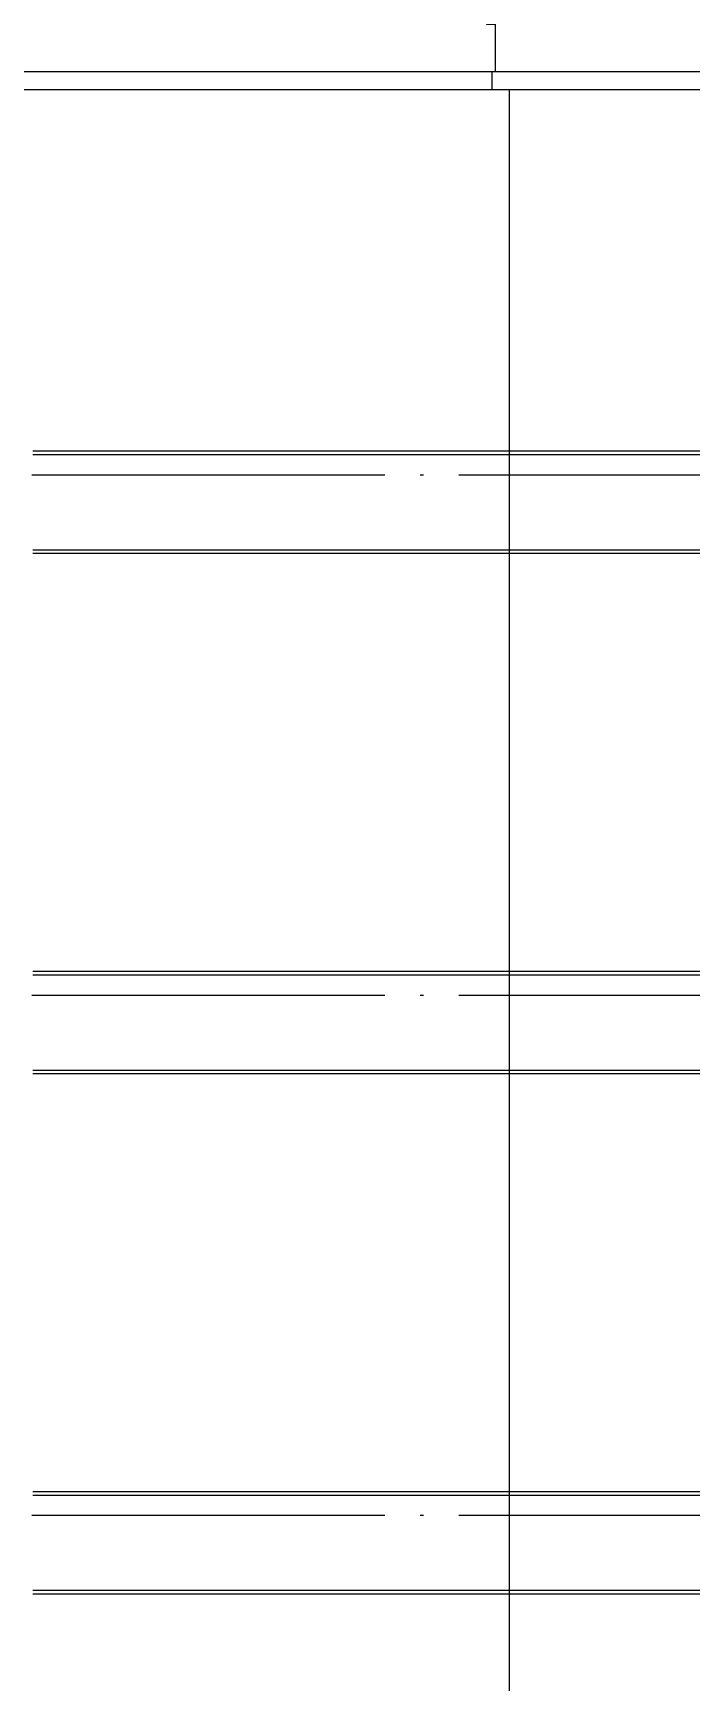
# Model space of a CAD drawing. Extents: x -12446 to 284554, y -295110 to 165007.
# Drawn here: x 133899 to 137629, y -220950 to -211599 of the extents above; entities that cross this region are included whole.
import ezdxf

# ---------------------------------------------------------------- set-up
doc = ezdxf.new("R2010")
doc.units = 0
doc.header["$LTSCALE"] = 1000
doc.linetypes.add('AX-14-E$0$DOTE', pattern=[2.4200000000000004, 2, -0.2, 0.02, -0.2])
doc.layers.get('0').update_dxf_attribs({"linetype": 'CONTINUOUS'})
for name, color, linetype in [('A-Anno-Note', 241, 'CONTINUOUS'), ('AX-14-E$0$A-Detl-Medm', 40, 'CONTINUOUS'), ('AX-14-E$0$A-Detl-Patt', 8, 'CONTINUOUS'), ('AX-14-E$0$A-Detl-Thin', 131, 'CONTINUOUS')]:
    doc.layers.add(name, color=color, linetype=linetype)
doc.layers.add('AX-14-E$0$A-Grid', color=222, linetype='AX-14-E$0$DOTE', plot=False)

# ---------------------------------------------------------------- blocks, each defined once
blk = doc.blocks.new('AX-14-E$0$F5SS6G4S65GG1D65GDR56DG')
at = {"layer": 'AX-14-E$0$A-Detl-Thin'}
blk.add_line((9689.999779687772, 2950.000098237302), (9689.999779687772, 9.82373021543026e-05), dxfattribs=at)
blk = doc.blocks.new('AX-14-E$0$A$C5B734FEE')
blk.add_wipeout([(8750.000314321733, 1200.0002222526355), (8750.000314321733, 1100.0002222673593), (8770.000314321755, 1100.0002222673593), (8770.000314321755, 1000.0002222673374), (8820.000314321736, 1000.0002222673374), (8970.053820469166, 369.7669291206739), (9020.000314321753, 369.7669291193606), (9020.000314321725, 100.00022233460186), (9000.00030060338, 100.00022233358959), (9000.000300608468, 0.0002223359751951648), (16200.000337954163, 0.00022233594791032374), (16190.00033110354, 100.00022233397249), (16180.000324247856, 100.00022233462914), (16179.9943593907, 369.9991175278874), (16230.00032424089, 370.0002222673538), (16380.000324240867, 1000.0002222673374), (16430.00032424088, 1000.0002222673374), (16430.00032424088, 1100.0002222673593), (16450.000324241337, 1100.0002222673593), (16450.000324241337, 1200.0002222672438)]).dxf.layer = 'AX-14-E$0$A-Detl-Medm'
blk.add_wipeout([(8750.000314321733, 1200.0002222526455), (8750.000314321733, 1100.0002222673966), (8770.000314321755, 1100.0002222673966), (8770.000314321755, 1000.0002222673747), (8820.000314321764, 1000.0002222673747), (8970.036462393993, 369.83983402753074), (9020.000314321751, 369.8409378366505), (9020.000314314748, 100.00022233469736), (9000.000300603433, 100.00022233497111), (9000.000300608466, 0.00022233598929233267), (16200.000337954163, 0.00022197133512236178), (16200.000337959224, 100.00022233497111), (16180.000324247854, 100.00022233294658), (16180.000324240878, 369.76692912068665), (16230.00032424089, 370.00022226733927), (16380.000324240893, 1000.0002222673747), (16430.000324240875, 1000.0002222673747), (16430.000324240875, 1100.0002222673966), (16450.000324241337, 1100.0002222675057), (16450.000324241337, 1200.0002222672529)]).dxf.layer = 'AX-14-E$0$A-Detl-Medm'
blk.add_wipeout([(9020.000314321733, 369.76692912068006), (9020.000314314788, 100.00022233467257), (9000.000300603399, 100.00022233462096), (9000.00030060844, 0.00022233594791032374), (5650.000300600701, 0.00022251317000154813), (5650.0003005956605, 100.00022233359209), (5670.000314313994, 100.00022233462096), (5670.000314313994, 369.76120071609853), (5620.055860301326, 369.76692912068006), (5470.000314314024, 1000.0002222673263), (5420.000314313993, 1000.0002222672749), (5420.000314314302, 1100.0002222673368), (5400.000314313991, 1100.0002222673882), (5400.000314313991, 1200.0002222672445), (8750.00031432173, 1200.0002222526348), (8750.000314321318, 1100.0002222673882), (8770.000314321733, 1100.0002222673882), (8770.000314321733, 1000.0002222673777), (8820.000314321764, 1000.0002222673777), (8970.053820469177, 369.76692912068006)]).dxf.layer = 'AX-14-E$0$A-Detl-Medm'
at = {"layer": 'AX-14-E$0$A-Detl-Medm'}
for p, q in [((16200.00033795922, 100.0002223346382), (5670.000314307006, 100.00022233458)), ((9020.000314321733, 170.0002222673502), (9020.000314314748, 100.00022233458)), ((5650.000300600732, 0.0002223359479103237), (16200.00033795416, 0.0002223359479103237))]:
    blk.add_line(p, q, dxfattribs=at)
for points in [[(9200.000314321791, 1200.000222267234), (8750.000314321733, 1200.000222267234), (8750.000314321325, 1100.000222267437), (8770.000314321733, 1100.000222267379), (8770.000314321733, 1000.00022226735), (8820.000314321733, 1000.00022226735), (8970.036462401753, 369.8398340275162), (9020.000314321733, 369.8409378366487), (9020.000314321733, 170.0002222673502), (9020.000314314806, 100.0002223346382)], [(9020.000314314748, 100.0002223346382), (9000.00030060341, 100.0002223349293), (9000.000300608473, 0.0002223359479103237)]]:
    blk.add_lwpolyline(points, dxfattribs=at)
blk = doc.blocks.new('AX-14-E$0$weyhweaqwtyewhewg')
at = {"layer": 'AX-14-E$0$A-Detl-Patt'}
for p, q in [((223147.7902555312, 194884.7129204359), (232147.7931507562, 194884.7129204359)), ((223147.7902555312, 194864.7129204359), (232147.7931507562, 194864.7129204359)), ((223147.7902555312, 194324.7129204359), (232147.7931507562, 194324.7129204359)), ((223147.7902555312, 194304.7129204359), (232147.7931507562, 194304.7129204359)), ((223147.7902555312, 191934.7129204359), (232147.7931507562, 191934.7129204359)), ((223147.7902555312, 191914.7129204359), (232147.7931507562, 191914.7129204359)), ((223147.7902555312, 191374.7129204359), (232147.7931507562, 191374.7129204359)), ((223147.7902555312, 191354.7129204359), (232147.7931507562, 191354.7129204359)), ((223147.7902555312, 188984.7129204359), (232147.7931507562, 188984.7129204359)), ((223147.7902555312, 188964.7129204359), (232147.7931507562, 188964.7129204359)), ((223147.7902555312, 188424.7129204359), (232147.7931507562, 188424.7129204359)), ((223147.7902555312, 188404.7129204359), (232147.7931507562, 188404.7129204359))]:
    blk.add_line(p, q, dxfattribs=at)
blk = doc.blocks.new('AX-14-E$0$A$C08C0733F')
at = {"layer": 'AX-14-E$0$A-Detl-Thin'}
for p, q in [((6049.997267955972, -0.00013384033809416), (6049.997267955972, 3114.999865953345)), ((8750.00016317959, 2949.999865953345), (8750.00016317959, -0.0001340466551482677))]:
    blk.add_line(p, q, dxfattribs=at)
blk = doc.blocks.new('AX-14-E')
at = {"layer": 'AX-14-E$0$A-Grid'}
for p, q in [((124213.0306744918, -217054.4110480678), (148928.7002694174, -217054.4110480678)), ((124213.0306744918, -220004.4110480678), (148928.7002694174, -220004.4110480678))]:
    blk.add_line(p, q, dxfattribs=at)
at = {"layer": 'AX-14-E$0$A-Detl-Thin'}
blk.add_blockref('AX-14-E$0$F5SS6G4S65GG1D65GDR56DG', (126908.8861684951, -214869.4112841407), dxfattribs=at)
at = {"layer": 'AX-14-E$0$A-Grid'}
blk.add_line((124213.0306744918, -214104.4110480678), (148928.7002694174, -214104.4110480678), dxfattribs=at)
blk.add_blockref('AX-14-E$0$A$C08C0733F', (127848.8857850033, -211919.4110518568))
at = {"layer": 'AX-14-E$0$A-Detl-Thin'}
blk.add_blockref('AX-14-E$0$F5SS6G4S65GG1D65GDR56DG', (126908.8861684951, -220769.4111463051), dxfattribs=at)
blk.add_blockref('AX-14-E$0$F5SS6G4S65GG1D65GDR56DG', (126908.8861684951, -223719.4111463051), dxfattribs=at)
at = {"layer": 'AX-14-E$0$A-Detl-Thin', "color": 6}
blk.add_blockref('AX-14-E$0$weyhweaqwtyewhewg', (-89248.90720257194, -408854.1239685037), dxfattribs=at)
at = {"layer": 'AX-14-E$0$A-Detl-Thin'}
for name, p in [('AX-14-E$0$A$C5B734FEE', (127498.9347843932, -211919.4114081707)), ('AX-14-E$0$F5SS6G4S65GG1D65GDR56DG', (126908.8861684951, -217819.4112841423))]:
    blk.add_blockref(name, p, dxfattribs=at)

msp = doc.modelspace()

# ---------------------------------------------------------------- block references
at = {"layer": 'A-Anno-Note'}
msp.add_blockref('AX-14-E', (0, 0), dxfattribs=at)

doc.saveas('drawing.dxf')
